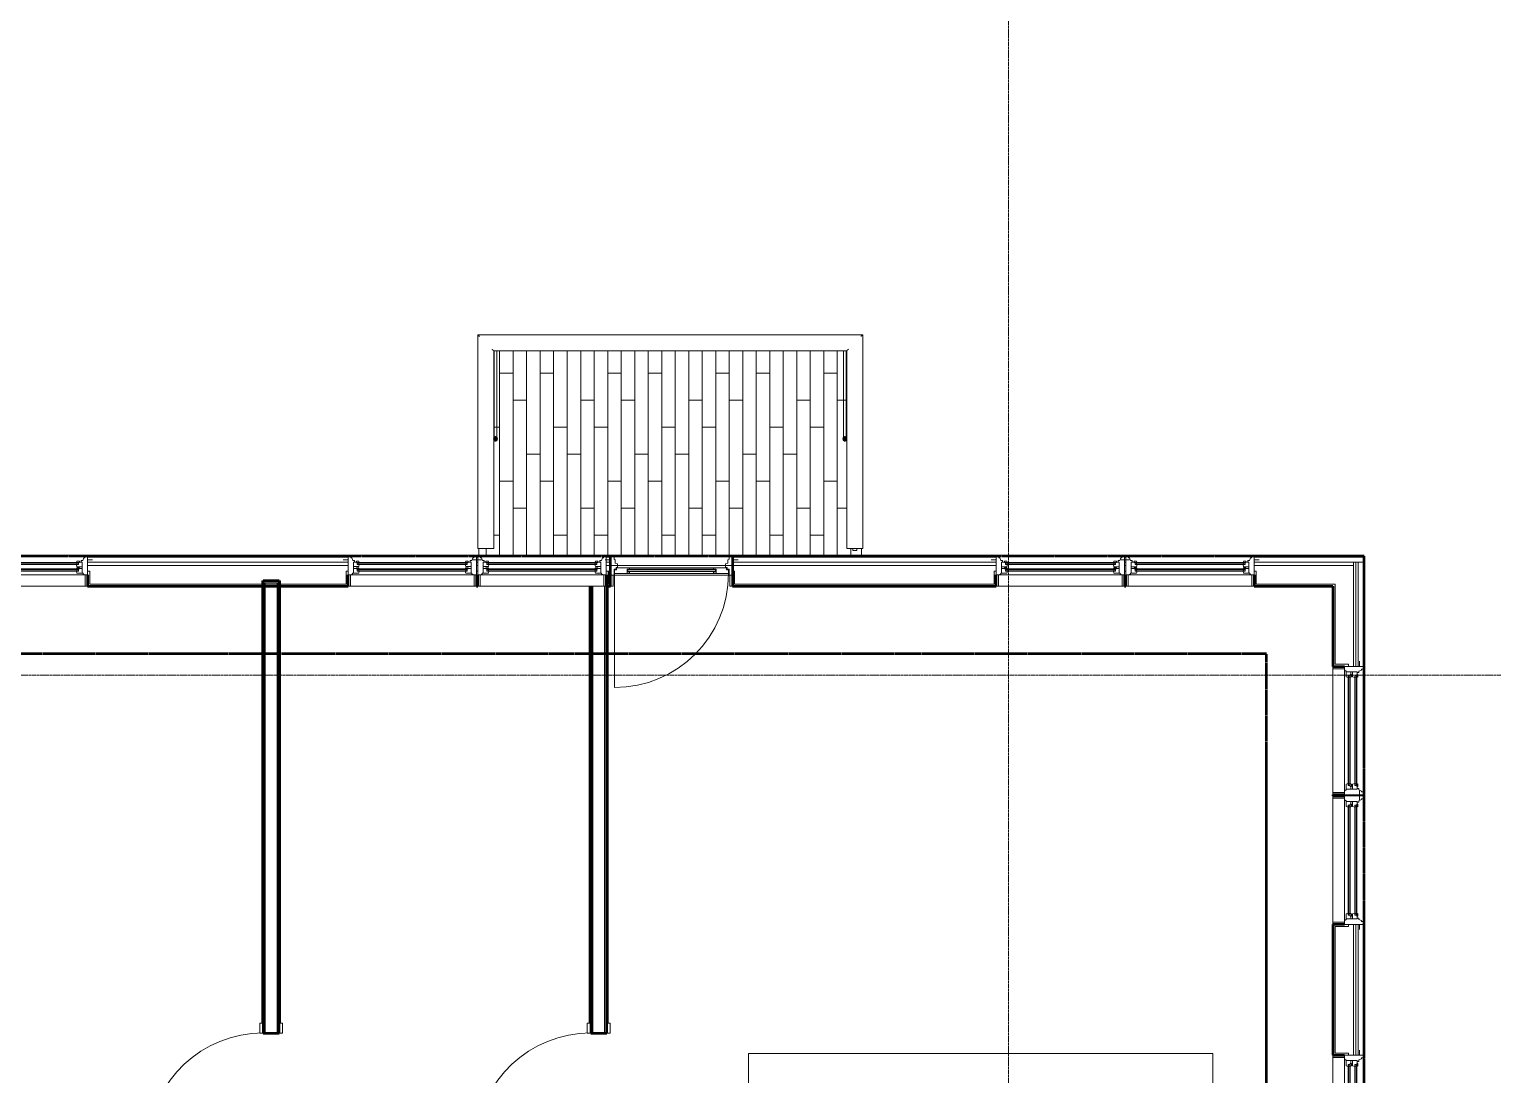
# Model space of a CAD drawing. Header units: inches. Extents: x -4235 to -464, y 9767 to 12344.
# Drawn here: x -2463.4 to -2029.8, y 10697.8 to 11007.5 of the extents above; entities that cross this region are included whole.
import ezdxf

# ---------------------------------------------------------------- set-up
doc = ezdxf.new("R2010")
doc.units = ezdxf.units.IN
doc.header["$MEASUREMENT"] = 0
doc.linetypes.add('Dash 1_16_', pattern=[0.125, 0.0625, -0.0625])
doc.linetypes.add('Grid Line 1_2_', pattern=[0.875, 0.5, -0.125, 0.125, -0.125])
for name, color, linetype, lineweight in [('0-1', 7, 'Continuous', 5), ('0-2', 254, 'Continuous', 9), ('A-DOOR-1', 7, 'Continuous', 9), ('A-DOOR-2', 130, 'Continuous', 20), ('A-DOOR-4', 31, 'Continuous', 9), ('A-DOOR-5', 31, 'Continuous', 20), ('A-DOOR-FRAM', 31, 'Continuous', 20), ('A-DOOR-FRAM-1', 130, 'Continuous', 20), ('A-DOOR-FRAM-2', 31, 'Continuous', 9), ('A-DOOR-GLAZ', 31, 'Continuous', 9), ('A-FLOR-4', 192, 'Continuous', 9), ('A-FLOR-HRAL', 11, 'Continuous', 9), ('A-FLOR-PATT-1', 9, 'Continuous', 9), ('A-GLAZ-1', 151, 'Continuous', 9), ('A-GLAZ-2', 151, 'Continuous', 20), ('A-WALL', 113, 'Continuous', 13), ('A-WALL-1', 250, 'Continuous', 50), ('A-WALL-2', 50, 'Continuous', 13), ('A-WALL-3', 10, 'Continuous', 9), ('A-WALL-4', 254, 'Continuous', 9), ('A-WALL-5', 7, 'Continuous', 9), ('A-WALL-6', 113, 'Continuous', 9), ('A-WALL-7', 113, 'Continuous', 50), ('C-PROP-LINE-1', 91, 'Dash 1_16_', 50), ('S-GRID-1', 1, 'Grid Line 1_2_', 9)]:
    doc.layers.add(name, color=color, linetype=linetype, lineweight=lineweight)

# ---------------------------------------------------------------- blocks, each defined once
blk = doc.blocks.new('SWING - SINGLE - FLUSH - 2-10 x 6-8 - PRIVACY-3199405-BACKGROUND - 2ND FLOOR')
at = {"layer": 'A-DOOR-1'}
blk.add_arc((17, -2.38), 34.07, 180, 266.6343, dxfattribs=at)
at = {"layer": 'A-DOOR-2'}
for p, q in [((15, -2.38), (15, -36.38)), ((17, -2.38), (15, -2.38)), ((17, -2.38), (17, -36.38)), ((17, -36.38), (15, -36.38))]:
    blk.add_line(p, q, dxfattribs=at)
at = {"layer": 'A-DOOR-FRAM-1'}
for p, q in [((-20, 2.37), (-20, 3.37)), ((-20, 3.37), (-17, 3.37)), ((-17, 2.37), (-20, 2.37)), ((-17, 3.37), (-17, 2.37)), ((17, 2.37), (17, 3.37)), ((17, 3.37), (20, 3.37)), ((20, 2.37), (17, 2.37)), ((20, 3.37), (20, 2.37)), ((-20, -2.38), (-17, -2.38)), ((-20, -3.38), (-20, -2.38)), ((-17, -3.38), (-20, -3.38)), ((-17, -2.38), (-17, -3.38)), ((17, -2.38), (20, -2.38)), ((17, -3.38), (17, -2.38)), ((20, -3.38), (17, -3.38)), ((20, -2.38), (20, -3.38))]:
    blk.add_line(p, q, dxfattribs=at)
blk = doc.blocks.new('Basic Wall _ INT - W4BØF - _5_8 GYP - 2X4 WOOD_BATT_ - 5_8 GYP_ - ___-2694509-BACKGROUND - 2ND FLOOR')
at = {"layer": 'A-WALL-3'}
for p, q in [((-2389.35, 10844.14), (-2389.37, 10844.14)), ((-2389.37, 10842.51), (-2389.37, 10844.14)), ((-2389.17, 10844.14), (-2389.23, 10844.14)), ((-2389.02, 10844.14), (-2389.17, 10844.14)), ((-2388.96, 10844.14), (-2389.02, 10844.14)), ((-2389.02, 10844.14), (-2389.02, 10842.51)), ((-2389.37, 10710.13), (-2389.37, 10713.13))]:
    blk.add_line(p, q, dxfattribs=at)
at = {"layer": 'A-WALL-4'}
for p, q in [((-2389.37, 10844.14), (-2389.33, 10844.14)), ((-2389.33, 10844.14), (-2389.26, 10844.14)), ((-2389.26, 10844.14), (-2389.25, 10844.14)), ((-2389.25, 10842.51), (-2389.25, 10844.14)), ((-2389.25, 10844.14), (-2388.96, 10844.14)), ((-2388.96, 10844.14), (-2388.96, 10842.51)), ((-2389.37, 10713.13), (-2389.37, 10842.51)), ((-2389.02, 10842.51), (-2389.02, 10713.13))]:
    blk.add_line(p, q, dxfattribs=at)
at = {"layer": 'A-WALL-5'}
for p, q in [((-2389.25, 10713.13), (-2389.25, 10842.51)), ((-2388.96, 10842.51), (-2388.96, 10713.13))]:
    blk.add_line(p, q, dxfattribs=at)
blk = doc.blocks.new('Basic Wall _ INT - W4BØF - _5_8 GYP - 2X4 WOOD_BATT_ - 5_8 GYP_ - ___-2694510-BACKGROUND - 2ND FLOOR')
at = {"layer": 'A-WALL-3'}
for p, q in [((-2394.47, 10844.14), (-2394.54, 10844.14)), ((-2394.33, 10844.14), (-2394.47, 10844.14)), ((-2394.47, 10844.14), (-2394.47, 10842.51)), ((-2394.26, 10844.14), (-2394.33, 10844.14)), ((-2394.12, 10844.14), (-2394.15, 10844.14)), ((-2394.12, 10842.51), (-2394.12, 10844.14)), ((-2394.12, 10710.13), (-2394.12, 10713.13))]:
    blk.add_line(p, q, dxfattribs=at)
at = {"layer": 'A-WALL-4'}
for p, q in [((-2394.54, 10844.14), (-2394.25, 10844.14)), ((-2394.54, 10844.14), (-2394.54, 10842.51)), ((-2394.25, 10844.14), (-2394.25, 10842.51)), ((-2394.25, 10844.14), (-2394.17, 10844.14)), ((-2394.17, 10844.14), (-2394.12, 10844.14)), ((-2394.47, 10842.51), (-2394.47, 10713.13)), ((-2394.12, 10713.13), (-2394.12, 10842.51))]:
    blk.add_line(p, q, dxfattribs=at)
at = {"layer": 'A-WALL-5'}
for p, q in [((-2394.54, 10842.51), (-2394.54, 10713.13)), ((-2394.25, 10842.51), (-2394.25, 10713.13))]:
    blk.add_line(p, q, dxfattribs=at)
blk = doc.blocks.new('Basic Wall _ INT - W4BØF - _5_8 GYP - 2X4 WOOD_BATT_ - 5_8 GYP_ - ___-2694532-BACKGROUND - 2ND FLOOR')
at = {"layer": 'A-WALL-3'}
for p, q in [((-2297.07, 10710.13), (-2297.07, 10713.13)), ((-2297.42, 10673.13), (-2297.42, 10664.82)), ((-2297.07, 10664.82), (-2297.07, 10673.13)), ((-2297.42, 10664.68), (-2297.42, 10664.62)), ((-2297.42, 10664.62), (-2297.42, 10664.53)), ((-2297.42, 10664.53), (-2297.42, 10664.41)), ((-2297.49, 10645.76), (-2297.42, 10645.73)), ((-2297.42, 10645.73), (-2297.28, 10645.67)), ((-2297.28, 10645.67), (-2297.21, 10645.64)), ((-2297.1, 10645.59), (-2297.07, 10645.58))]:
    blk.add_line(p, q, dxfattribs=at)
at = {"layer": 'A-WALL-4'}
for p, q in [((-2297.42, 10842.51), (-2297.42, 10713.13)), ((-2297.07, 10713.13), (-2297.07, 10842.51)), ((-2297.49, 10673.13), (-2297.49, 10664.82)), ((-2297.2, 10673.13), (-2297.2, 10672.7)), ((-2297.2, 10672.68), (-2297.2, 10664.82)), ((-2297.49, 10664.68), (-2297.49, 10664.62)), ((-2297.49, 10664.62), (-2297.49, 10664.53)), ((-2297.49, 10664.53), (-2297.49, 10664.41)), ((-2297.42, 10664.41), (-2297.42, 10661.65)), ((-2297.42, 10661.63), (-2297.42, 10645.73)), ((-2297.07, 10645.58), (-2297.07, 10664.82))]:
    blk.add_line(p, q, dxfattribs=at)
at = {"layer": 'A-WALL-5'}
for p, q in [((-2297.49, 10842.51), (-2297.49, 10713.13)), ((-2297.2, 10842.51), (-2297.2, 10713.13)), ((-2297.49, 10664.41), (-2297.49, 10645.76)), ((-2297.2, 10664.82), (-2297.2, 10645.64))]:
    blk.add_line(p, q, dxfattribs=at)
at = {"layer": 'A-WALL-5', "flags": 128}
for points in [[(-2297.2, 10645.64), (-2297.22, 10645.64), (-2297.28, 10645.67), (-2297.37, 10645.71), (-2297.49, 10645.76)], [(-2297.12, 10645.6), (-2297.14, 10645.61), (-2297.16, 10645.62), (-2297.17, 10645.63), (-2297.19, 10645.63), (-2297.2, 10645.64), (-2297.2, 10645.64)]]:
    blk.add_lwpolyline(points, dxfattribs=at)
blk = doc.blocks.new('Basic Wall _ INT - W4BØF - _5_8 GYP - 2X4 WOOD_BATT_ - 5_8 GYP_ - ___-2694531-BACKGROUND - 2ND FLOOR')
at = {"layer": 'A-WALL-3'}
for p, q in [((-2292.3, 10844.14), (-2292.32, 10844.14)), ((-2292.32, 10842.7), (-2292.32, 10844.14)), ((-2292.12, 10844.14), (-2292.18, 10844.14)), ((-2292.05, 10844.14), (-2292.12, 10844.14)), ((-2291.97, 10844.14), (-2292.03, 10844.14)), ((-2291.91, 10844.14), (-2291.97, 10844.14)), ((-2291.97, 10844.14), (-2291.97, 10842.51)), ((-2292.32, 10842.51), (-2292.32, 10842.68)), ((-2292.32, 10710.13), (-2292.32, 10713.13)), ((-2292.32, 10673.13), (-2292.32, 10676.13)), ((-2292.32, 10643.62), (-2292.3, 10643.61)), ((-2292.18, 10643.56), (-2292.12, 10643.53)), ((-2292.12, 10643.53), (-2291.97, 10643.47)), ((-2291.97, 10643.47), (-2291.91, 10643.45))]:
    blk.add_line(p, q, dxfattribs=at)
at = {"layer": 'A-WALL-4'}
for p, q in [((-2292.32, 10844.14), (-2292.28, 10844.14)), ((-2292.28, 10844.14), (-2292.2, 10844.14)), ((-2292.2, 10842.83), (-2292.2, 10844.14)), ((-2292.2, 10844.14), (-2292.05, 10844.14)), ((-2292.03, 10844.14), (-2291.91, 10844.14)), ((-2291.91, 10844.14), (-2291.91, 10842.51)), ((-2292.32, 10713.13), (-2292.32, 10842.51)), ((-2292.2, 10842.51), (-2292.2, 10842.79)), ((-2291.97, 10842.51), (-2291.97, 10713.13)), ((-2292.32, 10643.62), (-2292.32, 10673.13)), ((-2291.97, 10673.13), (-2291.97, 10643.47))]:
    blk.add_line(p, q, dxfattribs=at)
at = {"layer": 'A-WALL-5'}
for p, q in [((-2292.2, 10713.13), (-2292.2, 10842.51)), ((-2291.91, 10842.51), (-2291.91, 10713.13)), ((-2292.2, 10643.57), (-2292.2, 10673.13)), ((-2291.91, 10673.13), (-2291.91, 10643.45))]:
    blk.add_line(p, q, dxfattribs=at)
at = {"layer": 'A-WALL-5', "flags": 128}
for points in [[(-2292.2, 10643.57), (-2292.2, 10643.57), (-2292.21, 10643.57), (-2292.22, 10643.58), (-2292.24, 10643.58), (-2292.26, 10643.59), (-2292.28, 10643.6)], [(-2291.91, 10643.45), (-2292.03, 10643.5), (-2292.12, 10643.53), (-2292.18, 10643.56), (-2292.2, 10643.57)]]:
    blk.add_lwpolyline(points, dxfattribs=at)
blk = doc.blocks.new('CTR - 1st Phase - Unit Layouts_rvt-1-BACKGROUND - 2ND FLOOR')
at = {"layer": 'A-WALL-1'}
for p, q in [((-2393.5, 10844.14), (-2394.12, 10844.14)), ((-2394.12, 10844.14), (-2394.12, 10710.13)), ((-2390, 10844.14), (-2393.5, 10844.14)), ((-2389.37, 10844.14), (-2390, 10844.14)), ((-2389.37, 10710.13), (-2389.37, 10844.14)), ((-2292.32, 10844.14), (-2292.57, 10844.14)), ((-2292.32, 10710.13), (-2292.32, 10844.14)), ((-2297.07, 10842.51), (-2297.07, 10710.13)), ((-2394.12, 10710.13), (-2389.37, 10710.13)), ((-2297.07, 10710.13), (-2292.32, 10710.13))]:
    blk.add_line(p, q, dxfattribs=at)
at = {"layer": 'A-WALL-2'}
for p, q in [((-2390, 10843.51), (-2393.5, 10843.51)), ((-2393.5, 10843.51), (-2393.5, 10710.13)), ((-2390, 10843.51), (-2390, 10710.13)), ((-2296.45, 10842.51), (-2296.45, 10710.13)), ((-2292.95, 10842.51), (-2292.95, 10710.13))]:
    blk.add_line(p, q, dxfattribs=at)
at = {"layer": 'A-WALL-3'}
for p, q in [((-2394.12, 10844.14), (-2389.37, 10844.14)), ((-2394.12, 10844.14), (-2394.12, 10842.51)), ((-2389.37, 10842.51), (-2389.37, 10844.14)), ((-2292.51, 10844.14), (-2292.32, 10844.14)), ((-2292.32, 10842.7), (-2292.32, 10844.14)), ((-2394.12, 10842.51), (-2394.12, 10713.13)), ((-2389.37, 10713.13), (-2389.37, 10842.51)), ((-2297.07, 10842.51), (-2297.07, 10713.13)), ((-2292.32, 10842.51), (-2292.32, 10842.68)), ((-2292.32, 10713.13), (-2292.32, 10842.51)), ((-2394.12, 10713.13), (-2394.12, 10710.13)), ((-2389.37, 10710.13), (-2389.37, 10713.13)), ((-2297.07, 10713.13), (-2297.07, 10710.13)), ((-2292.32, 10710.13), (-2292.32, 10713.13))]:
    blk.add_line(p, q, dxfattribs=at)
at = {"layer": 'A-WALL-4'}
for p, q in [((-2389.37, 10710.13), (-2394.12, 10710.13)), ((-2292.32, 10710.13), (-2297.07, 10710.13))]:
    blk.add_line(p, q, dxfattribs=at)
at = {"layer": 'A-WALL-6'}
for p, q in [((-2112.8, 10704.13), (-2250.33, 10704.13)), ((-2250.33, 10704.13), (-2250.33, 10662.75)), ((-2250.33, 10662.75), (-2250.33, 10704.13)), ((-2250.33, 10704.13), (-2112.8, 10704.13)), ((-2112.8, 10662.75), (-2112.8, 10704.13)), ((-2112.8, 10704.13), (-2112.8, 10662.75))]:
    blk.add_line(p, q, dxfattribs=at)
at = {"layer": '0-2'}
for name in ['Basic Wall _ INT - W4BØF - _5_8 GYP - 2X4 WOOD_BATT_ - 5_8 GYP_ - ___-2694510-BACKGROUND - 2ND FLOOR', 'Basic Wall _ INT - W4BØF - _5_8 GYP - 2X4 WOOD_BATT_ - 5_8 GYP_ - ___-2694509-BACKGROUND - 2ND FLOOR', 'Basic Wall _ INT - W4BØF - _5_8 GYP - 2X4 WOOD_BATT_ - 5_8 GYP_ - ___-2694531-BACKGROUND - 2ND FLOOR', 'Basic Wall _ INT - W4BØF - _5_8 GYP - 2X4 WOOD_BATT_ - 5_8 GYP_ - ___-2694532-BACKGROUND - 2ND FLOOR']:
    blk.add_blockref(name, (0, 0), dxfattribs=at)
for p, rotation in [((-2391.75, 10693.13), 269.9999999999789), ((-2294.7, 10693.13), 270.0000000000527)]:
    blk.add_blockref('SWING - SINGLE - FLUSH - 2-10 x 6-8 - PRIVACY-3199405-BACKGROUND - 2ND FLOOR', p, dxfattribs=dict(at, rotation=rotation))
blk = doc.blocks.new('Door-Inswing-Andersen-400_Series-Single - 3_ 0-1_8_ x custom height - 2ND FLOOR-2895725-BACKGROUND - 2ND FLOOR')
at = {"layer": 'A-DOOR-4'}
blk.add_line((16.87, 0.66), (16.87, 34.41), dxfattribs=at)
blk.add_arc((16.87, 0.66), 33.75, 90, 180, dxfattribs=at)
at = {"layer": 'A-DOOR-5'}
for p, q in [((-16.87, -0.41), (-16.87, 0.66)), ((-16.87, 0.66), (-12.44, 0.66)), ((-13.19, 0.66), (-13.19, -0.66)), ((-13.19, 0.66), (-13.19, 0.59)), ((-13.19, 0.59), (-12.67, 0.59)), ((-12.44, 0.09), (-13.19, 0.09)), ((-12.67, 0.59), (-12.47, 0.34)), ((-12.47, 0.34), (-12.44, 0.16)), ((12.44, 0.66), (-12.44, 0.66)), ((-12.44, 0.16), (-12.44, 0.09)), ((16.87, 0.66), (12.44, 0.66)), ((12.47, 0.34), (12.44, 0.16)), ((12.44, 0.16), (12.44, 0.09)), ((12.44, 0.09), (13.19, 0.09)), ((12.67, 0.59), (12.47, 0.34)), ((13.19, 0.59), (12.67, 0.59)), ((13.19, 0.66), (13.19, -0.66)), ((13.19, 0.66), (13.19, 0.59)), ((16.87, -0.41), (16.87, 0.66)), ((-16.26, -0.42), (-16.87, -0.41)), ((-16.26, -1.06), (-16.26, -0.42)), ((-16.26, -1.06), (-12.44, -1.06)), ((-13.19, -0.66), (-12.44, -0.66)), ((-12.44, -0.75), (-12.47, -1.06)), ((-12.44, -0.66), (-12.44, -0.75)), ((12.44, -1.06), (-12.44, -1.06)), ((12.44, -0.66), (12.44, -0.75)), ((13.19, -0.66), (12.44, -0.66)), ((12.44, -0.75), (12.47, -1.06)), ((16.26, -1.06), (12.44, -1.06)), ((16.26, -0.42), (16.87, -0.41)), ((16.26, -1.06), (16.26, -0.42))]:
    blk.add_line(p, q, dxfattribs=at)
at = {"layer": 'A-DOOR-FRAM'}
for p, q in [((-18.06, -4.75), (-18.06, 1.12)), ((-18.06, 1.12), (-17.03, 1.12)), ((-17.69, 1.12), (-18.06, 1.12)), ((-18.06, 1.12), (-17.94, 1.12)), ((-18.06, -4.44), (-18.06, 1.12)), ((-17.31, 1.12), (17.31, 1.12)), ((-17.03, 1.12), (-17.03, -0.66)), ((17.03, 1.12), (17.03, -0.66)), ((18.06, 1.12), (17.03, 1.12)), ((17.94, 1.12), (18.06, 1.12)), ((18.06, -4.75), (18.06, 1.12)), ((18.06, 1.12), (18.06, -4.44)), ((-19.69, -3.44), (-18.06, -3.44)), ((-17.03, -0.66), (-16.45, -0.66)), ((-16.69, -3.39), (-17.03, -3.63)), ((-17.03, -3.63), (-17.03, -4.75)), ((-16, -2.23), (-16.69, -2.39)), ((-16.69, -2.39), (-16.69, -3.39)), ((-16.45, -0.66), (-16.45, -1.09)), ((-16.45, -1.09), (-16, -1.09)), ((-16, -1.09), (-16, -2.23)), ((16.45, -1.09), (16, -1.09)), ((16, -1.09), (16, -2.23)), ((16, -2.23), (16.69, -2.39)), ((16.45, -0.66), (16.45, -1.09)), ((17.03, -0.66), (16.45, -0.66)), ((16.69, -2.39), (16.69, -3.39)), ((16.69, -3.39), (17.03, -3.63)), ((17.03, -3.63), (17.03, -4.75)), ((19.69, -3.44), (18.06, -3.44)), ((-18.06, -4.8), (-18.06, -4.44)), ((-18.06, -4.75), (-17.03, -4.75)), ((18.06, -4.75), (17.03, -4.75)), ((18.06, -4.44), (18.06, -4.8))]:
    blk.add_line(p, q, dxfattribs=at)
at = {"layer": 'A-DOOR-FRAM-2'}
for p, q in [((-17.94, 4.44), (-17.31, 4.44)), ((-17.94, 1.12), (-17.94, 4.44)), ((-17.31, 4.44), (-17.31, 1.12)), ((17.31, 4.44), (17.94, 4.44)), ((17.31, 1.12), (17.31, 4.44)), ((17.94, 4.44), (17.94, 1.12)), ((-17.31, 1.12), (-17.94, 1.12)), ((17.94, 1.12), (17.31, 1.12))]:
    blk.add_line(p, q, dxfattribs=at)
at = {"layer": 'A-DOOR-GLAZ'}
for p, q in [((12.44, 0.09), (-12.44, 0.09)), ((-13.19, -0.06), (-12.44, -0.06)), ((-12.44, -0.5), (-13.19, -0.5)), ((-12.98, -0.5), (-12.98, -0.06)), ((12.44, -0.06), (-12.44, -0.06)), ((12.44, -0.5), (-12.44, -0.5)), ((12.44, -0.66), (-12.44, -0.66)), ((13.19, -0.06), (12.44, -0.06)), ((12.44, -0.5), (13.19, -0.5)), ((12.98, -0.5), (12.98, -0.06))]:
    blk.add_line(p, q, dxfattribs=at)
blk = doc.blocks.new('Window-Double_Hung-Andersen-400_Series-Tilt_Wash - DOUBLE HUNG - REVERSE COTTAGE - 2ND FLOOR-2888385-BACKGROUND - 2ND FLOOR')
at = {"layer": 'A-GLAZ-1'}
for p, q in [((-16.29, 2.5), (-15.7, 2.5)), ((-16.29, 2.12), (-15.7, 2.12)), ((-16.29, 0.56), (-15.7, 0.56)), ((-16.29, 0.19), (-15.7, 0.19)), ((-15.82, 2.5), (-15.82, 2.12)), ((-15.82, 0.56), (-15.82, 0.19)), ((-15.7, 2.62), (15.7, 2.62)), ((-15.7, 2.5), (15.7, 2.5)), ((-15.7, 2.12), (15.7, 2.12)), ((-15.7, 2), (15.7, 2)), ((-15.7, 0.69), (15.7, 0.69)), ((-15.7, 0.56), (15.7, 0.56)), ((-15.7, 0.19), (15.7, 0.19)), ((-15.7, 0.06), (15.7, 0.06)), ((16.29, 2.5), (15.7, 2.5)), ((16.29, 2.12), (15.7, 2.12)), ((16.29, 0.56), (15.7, 0.56)), ((16.29, 0.19), (15.7, 0.19)), ((15.82, 2.5), (15.82, 2.12)), ((15.82, 0.56), (15.82, 0.19)), ((-19.01, -3.94), (-19.01, -2.44)), ((-19.01, -2.44), (-18.95, -2.44)), ((-18.95, -3.94), (-19.01, -3.94)), ((18.95, -1.06), (-18.95, -1.06)), ((-18.95, -1.06), (-18.95, -4.44)), ((-18.32, -1.06), (-18.32, -4.44)), ((18.32, -1.06), (18.32, -4.44)), ((18.95, -4.44), (18.95, -1.06)), ((18.95, -2.44), (19.01, -2.44)), ((19.01, -3.94), (18.95, -3.94)), ((19.01, -2.44), (19.01, -3.94)), ((-18.95, -4.44), (18.95, -4.44))]:
    blk.add_line(p, q, dxfattribs=at)
at = {"layer": 'A-GLAZ-2'}
for p, q in [((19.01, 4.81), (-19.01, 4.81)), ((-19.01, 4.81), (-19.01, -1.06)), ((-18.2, 4.81), (-18.2, 4)), ((18.2, 4.81), (18.2, 4)), ((19.01, -1.06), (19.01, 4.81)), ((-19.01, 3.44), (-20.51, 3.44)), ((-18.2, 4), (-17.92, 4)), ((-17.92, 4), (-17.61, 3.19)), ((-17.61, 3.19), (-17.14, 3.19)), ((-17.42, 2.75), (-16.57, 2.75)), ((-17.42, 2.75), (-17.42, -0.56)), ((-17.42, 1.37), (-15.86, 1.37)), ((-17.42, 0.81), (-16.57, 0.81)), ((-17.14, 3.19), (-17.14, 2.75)), ((-15.86, 2.97), (-16.57, 2.97)), ((-16.57, 2.62), (-16.57, 2.97)), ((-15.7, 2.62), (-16.57, 2.62)), ((-15.86, 1.03), (-16.57, 1.03)), ((-16.57, 0.69), (-16.57, 1.03)), ((-15.7, 0.69), (-16.57, 0.69)), ((-16.29, 2.62), (-16.29, 2)), ((-15.7, 2), (-16.29, 2)), ((-16.29, 0.69), (-16.29, 0.06)), ((-15.7, 0.06), (-16.29, 0.06)), ((-15.86, 2.97), (-15.7, 2.62)), ((-15.86, 1.37), (-15.7, 2)), ((-15.86, 1.03), (-15.7, 0.69)), ((-15.86, -0.56), (-15.7, 0.06)), ((15.86, 2.97), (15.7, 2.62)), ((15.7, 2.62), (16.57, 2.62)), ((15.7, 2), (16.29, 2)), ((15.86, 1.37), (15.7, 2)), ((15.86, 1.03), (15.7, 0.69)), ((15.7, 0.69), (16.57, 0.69)), ((15.7, 0.06), (16.29, 0.06)), ((15.86, -0.56), (15.7, 0.06)), ((15.86, 2.97), (16.57, 2.97)), ((17.42, 1.37), (15.86, 1.37)), ((15.86, 1.03), (16.57, 1.03)), ((16.29, 2.62), (16.29, 2)), ((16.29, 0.69), (16.29, 0.06)), ((16.57, 2.62), (16.57, 2.97)), ((17.42, 2.75), (16.57, 2.75)), ((16.57, 0.69), (16.57, 1.03)), ((17.42, 0.81), (16.57, 0.81)), ((17.14, 3.19), (17.14, 2.75)), ((17.61, 3.19), (17.14, 3.19)), ((17.42, 2.75), (17.42, -0.56)), ((17.92, 4), (17.61, 3.19)), ((18.2, 4), (17.92, 4)), ((19.01, 3.44), (20.51, 3.44)), ((-19.01, -1.06), (19.01, -1.06)), ((-17.67, -0.78), (-18, -1.06)), ((-17.67, -0.78), (-17.67, -0.56)), ((-17.67, -0.56), (-15.86, -0.56)), ((17.67, -0.56), (15.86, -0.56)), ((17.67, -0.78), (17.67, -0.56)), ((17.67, -0.78), (18, -1.06))]:
    blk.add_line(p, q, dxfattribs=at)
blk = doc.blocks.new('Window-Double_Hung-Andersen-400_Series-Tilt_Wash - DOUBLE HUNG - REVERSE COTTAGE - 2ND FLOOR-2888790-BACKGROUND - 2ND FLOOR')
at = {"layer": 'A-GLAZ-1'}
for p, q in [((-16.29, 2.31), (-15.7, 2.31)), ((-16.29, 1.94), (-15.7, 1.94)), ((-16.29, 0.37), (-15.7, 0.37)), ((-15.82, 2.31), (-15.82, 1.94)), ((-15.82, 0.37), (-15.82, 0)), ((-15.7, 2.44), (15.7, 2.44)), ((-15.7, 2.31), (15.7, 2.31)), ((-15.7, 1.94), (15.7, 1.94)), ((-15.7, 1.81), (15.7, 1.81)), ((-15.7, 0.5), (15.7, 0.5)), ((-15.7, 0.37), (15.7, 0.37)), ((16.29, 2.31), (15.7, 2.31)), ((16.29, 1.94), (15.7, 1.94)), ((16.29, 0.37), (15.7, 0.37)), ((15.82, 2.31), (15.82, 1.94)), ((15.82, 0.37), (15.82, 0)), ((-19.01, -4.13), (-19.01, -2.63)), ((-19.01, -2.63), (-18.95, -2.63)), ((-18.95, -4.13), (-19.01, -4.13)), ((18.95, -1.25), (-18.95, -1.25)), ((-18.95, -1.25), (-18.95, -4.63)), ((-18.32, -1.25), (-18.32, -4.63)), ((-16.29, 0), (-15.7, 0)), ((-15.7, 0), (15.7, 0)), ((-15.7, -0.13), (15.7, -0.13)), ((16.29, 0), (15.7, 0)), ((18.32, -1.25), (18.32, -4.63)), ((18.95, -4.63), (18.95, -1.25)), ((18.95, -2.63), (19.01, -2.63)), ((19.01, -4.13), (18.95, -4.13)), ((19.01, -2.63), (19.01, -4.13)), ((-18.95, -4.63), (18.95, -4.63))]:
    blk.add_line(p, q, dxfattribs=at)
at = {"layer": 'A-GLAZ-2'}
for p, q in [((19.01, 4.62), (-19.01, 4.62)), ((-19.01, 4.62), (-19.01, -1.25)), ((-18.2, 4.62), (-18.2, 3.81)), ((18.2, 4.62), (18.2, 3.81)), ((19.01, -1.25), (19.01, 4.62)), ((-19.01, 3.25), (-20.51, 3.25)), ((-18.2, 3.81), (-17.92, 3.81)), ((-17.92, 3.81), (-17.61, 3)), ((-17.61, 3), (-17.14, 3)), ((-17.42, 2.56), (-16.57, 2.56)), ((-17.42, 2.56), (-17.42, -0.75)), ((-17.42, 1.19), (-15.86, 1.19)), ((-17.42, 0.62), (-16.57, 0.62)), ((-17.14, 3), (-17.14, 2.56)), ((-15.86, 2.78), (-16.57, 2.78)), ((-16.57, 2.44), (-16.57, 2.78)), ((-15.7, 2.44), (-16.57, 2.44)), ((-15.86, 0.84), (-16.57, 0.84)), ((-16.57, 0.5), (-16.57, 0.84)), ((-15.7, 0.5), (-16.57, 0.5)), ((-16.29, 2.44), (-16.29, 1.81)), ((-15.7, 1.81), (-16.29, 1.81)), ((-16.29, 0.5), (-16.29, -0.13)), ((-15.86, 2.78), (-15.7, 2.44)), ((-15.86, 1.19), (-15.7, 1.81)), ((-15.86, 0.84), (-15.7, 0.5)), ((15.86, 2.78), (15.7, 2.44)), ((15.7, 2.44), (16.57, 2.44)), ((15.7, 1.81), (16.29, 1.81)), ((15.86, 1.19), (15.7, 1.81)), ((15.86, 0.84), (15.7, 0.5)), ((15.7, 0.5), (16.57, 0.5)), ((15.86, 2.78), (16.57, 2.78)), ((17.42, 1.19), (15.86, 1.19)), ((15.86, 0.84), (16.57, 0.84)), ((16.29, 2.44), (16.29, 1.81)), ((16.29, 0.5), (16.29, -0.13)), ((16.57, 2.44), (16.57, 2.78)), ((17.42, 2.56), (16.57, 2.56)), ((16.57, 0.5), (16.57, 0.84)), ((17.42, 0.62), (16.57, 0.62)), ((17.14, 3), (17.14, 2.56)), ((17.61, 3), (17.14, 3)), ((17.42, 2.56), (17.42, -0.75)), ((17.92, 3.81), (17.61, 3)), ((18.2, 3.81), (17.92, 3.81)), ((19.01, 3.25), (20.51, 3.25)), ((-19.01, -1.25), (19.01, -1.25)), ((-17.67, -0.97), (-18, -1.25)), ((-17.67, -0.97), (-17.67, -0.75)), ((-17.67, -0.75), (-15.86, -0.75)), ((-15.7, -0.13), (-16.29, -0.13)), ((-15.86, -0.75), (-15.7, -0.13)), ((15.7, -0.13), (16.29, -0.13)), ((15.86, -0.75), (15.7, -0.13)), ((17.67, -0.75), (15.86, -0.75)), ((17.67, -0.97), (17.67, -0.75)), ((17.67, -0.97), (18, -1.25))]:
    blk.add_line(p, q, dxfattribs=at)
blk = doc.blocks.new('Window-Double_Hung-Andersen-400_Series-Tilt_Wash - DOUBLE HUNG - REVERSE COTTAGE - 2ND FLOOR-2888466-BACKGROUND - 2ND FLOOR')
at = {"layer": 'A-GLAZ-1'}
for p, q in [((-18.95, 4.44), (18.95, 4.44)), ((-18.95, 1.06), (-18.95, 4.44)), ((-18.32, 1.06), (-18.32, 4.44)), ((18.32, 1.06), (18.32, 4.44)), ((18.95, 4.44), (18.95, 1.06)), ((-19.01, 2.44), (-19.01, 3.94)), ((-19.01, 3.94), (-18.95, 3.94)), ((-18.95, 2.44), (-19.01, 2.44)), ((18.95, 1.06), (-18.95, 1.06)), ((18.95, 3.94), (19.01, 3.94)), ((19.01, 2.44), (18.95, 2.44)), ((19.01, 3.94), (19.01, 2.44)), ((-16.29, -0.19), (-15.7, -0.19)), ((-16.29, -0.56), (-15.7, -0.56)), ((-16.29, -2.13), (-15.7, -2.13)), ((-16.29, -2.5), (-15.7, -2.5)), ((-15.82, -0.56), (-15.82, -0.19)), ((-15.82, -2.5), (-15.82, -2.13)), ((-15.7, -0.06), (15.7, -0.06)), ((-15.7, -0.19), (15.7, -0.19)), ((-15.7, -0.56), (15.7, -0.56)), ((-15.7, -0.69), (15.7, -0.69)), ((-15.7, -2), (15.7, -2)), ((-15.7, -2.13), (15.7, -2.13)), ((-15.7, -2.5), (15.7, -2.5)), ((-15.7, -2.63), (15.7, -2.63)), ((16.29, -0.19), (15.7, -0.19)), ((16.29, -0.56), (15.7, -0.56)), ((16.29, -2.13), (15.7, -2.13)), ((16.29, -2.5), (15.7, -2.5)), ((15.82, -0.56), (15.82, -0.19)), ((15.82, -2.5), (15.82, -2.13))]:
    blk.add_line(p, q, dxfattribs=at)
at = {"layer": 'A-GLAZ-2'}
for p, q in [((-19.01, 1.06), (19.01, 1.06)), ((-19.01, -4.81), (-19.01, 1.06)), ((-17.67, 0.78), (-18, 1.06)), ((-17.67, 0.78), (-17.67, 0.56)), ((-17.67, 0.56), (-15.86, 0.56)), ((-17.42, -2.75), (-17.42, 0.56)), ((-15.86, 0.56), (-15.7, -0.06)), ((15.86, 0.56), (15.7, -0.06)), ((17.67, 0.56), (15.86, 0.56)), ((17.42, -2.75), (17.42, 0.56)), ((17.67, 0.78), (18, 1.06)), ((17.67, 0.78), (17.67, 0.56)), ((19.01, 1.06), (19.01, -4.81)), ((-19.01, -3.44), (-20.51, -3.44)), ((-18.2, -4), (-17.92, -4)), ((-18.2, -4.81), (-18.2, -4)), ((-17.92, -4), (-17.61, -3.19)), ((-17.61, -3.19), (-17.14, -3.19)), ((-17.42, -0.81), (-16.57, -0.81)), ((-17.42, -1.38), (-15.86, -1.38)), ((-17.42, -2.75), (-16.57, -2.75)), ((-17.14, -3.19), (-17.14, -2.75)), ((-16.57, -0.69), (-16.57, -1.03)), ((-15.7, -0.69), (-16.57, -0.69)), ((-15.86, -1.03), (-16.57, -1.03)), ((-16.57, -2.63), (-16.57, -2.97)), ((-15.7, -2.63), (-16.57, -2.63)), ((-15.86, -2.97), (-16.57, -2.97)), ((-16.29, -0.69), (-16.29, -0.06)), ((-15.7, -0.06), (-16.29, -0.06)), ((-16.29, -2.63), (-16.29, -2)), ((-15.7, -2), (-16.29, -2)), ((-15.86, -1.03), (-15.7, -0.69)), ((-15.86, -1.38), (-15.7, -2)), ((-15.86, -2.97), (-15.7, -2.63)), ((15.7, -0.06), (16.29, -0.06)), ((15.86, -1.03), (15.7, -0.69)), ((15.7, -0.69), (16.57, -0.69)), ((15.86, -1.38), (15.7, -2)), ((15.7, -2), (16.29, -2)), ((15.86, -2.97), (15.7, -2.63)), ((15.7, -2.63), (16.57, -2.63)), ((15.86, -1.03), (16.57, -1.03)), ((17.42, -1.38), (15.86, -1.38)), ((15.86, -2.97), (16.57, -2.97)), ((16.29, -0.69), (16.29, -0.06)), ((16.29, -2.63), (16.29, -2)), ((16.57, -0.69), (16.57, -1.03)), ((17.42, -0.81), (16.57, -0.81)), ((16.57, -2.63), (16.57, -2.97)), ((17.42, -2.75), (16.57, -2.75)), ((17.14, -3.19), (17.14, -2.75)), ((17.61, -3.19), (17.14, -3.19)), ((17.92, -4), (17.61, -3.19)), ((18.2, -4), (17.92, -4)), ((18.2, -4.81), (18.2, -4)), ((19.01, -3.44), (20.51, -3.44)), ((19.01, -4.81), (-19.01, -4.81))]:
    blk.add_line(p, q, dxfattribs=at)
blk = doc.blocks.new('Window-Double_Hung-Andersen-400_Series-Tilt_Wash - DOUBLE HUNG - REVERSE COTTAGE - 2ND FLOOR-V205-BACKGROUND - 2ND FLOOR')
at = {"layer": 'A-GLAZ-1'}
for p, q in [((-18.95, 4.44), (18.95, 4.44)), ((-18.95, 1.06), (-18.95, 4.44)), ((-18.32, 1.06), (-18.32, 4.44)), ((18.32, 1.06), (18.32, 4.44)), ((18.95, 4.44), (18.95, 1.06)), ((-19.01, 2.81), (-19.01, 3.94)), ((-19.01, 3.94), (-18.95, 3.94)), ((-19.01, 2.44), (-19.01, 2.81)), ((-18.95, 2.44), (-19.01, 2.44)), ((18.95, 1.06), (-18.95, 1.06)), ((18.95, 3.94), (19.01, 3.94)), ((19.01, 2.44), (18.95, 2.44)), ((19.01, 3.94), (19.01, 2.44)), ((-16.29, -0.19), (-15.7, -0.19)), ((-16.29, -0.56), (-15.7, -0.56)), ((-16.29, -2.13), (-15.7, -2.13)), ((-16.29, -2.5), (-15.7, -2.5)), ((-15.82, -0.56), (-15.82, -0.19)), ((-15.82, -2.5), (-15.82, -2.13)), ((-15.7, -0.06), (15.7, -0.06)), ((-15.7, -0.19), (15.7, -0.19)), ((-15.7, -0.56), (15.7, -0.56)), ((-15.7, -0.69), (15.7, -0.69)), ((-15.7, -2), (15.7, -2)), ((-15.7, -2.13), (15.7, -2.13)), ((-15.7, -2.5), (15.7, -2.5)), ((-15.7, -2.63), (15.7, -2.63)), ((16.29, -0.19), (15.7, -0.19)), ((16.29, -0.56), (15.7, -0.56)), ((16.29, -2.13), (15.7, -2.13)), ((16.29, -2.5), (15.7, -2.5)), ((15.82, -0.56), (15.82, -0.19)), ((15.82, -2.5), (15.82, -2.13))]:
    blk.add_line(p, q, dxfattribs=at)
at = {"layer": 'A-GLAZ-2'}
for p, q in [((-19.01, 1.06), (19.01, 1.06)), ((-19.01, -4.81), (-19.01, 1.06)), ((-17.67, 0.78), (-18, 1.06)), ((-17.67, 0.78), (-17.67, 0.56)), ((-17.67, 0.56), (-15.86, 0.56)), ((-17.42, -2.75), (-17.42, 0.56)), ((-15.86, 0.56), (-15.7, -0.06)), ((15.86, 0.56), (15.7, -0.06)), ((17.67, 0.56), (15.86, 0.56)), ((17.42, -2.75), (17.42, 0.56)), ((17.67, 0.78), (18, 1.06)), ((17.67, 0.78), (17.67, 0.56)), ((19.01, 1.06), (19.01, -4.81)), ((-19.01, -3.44), (-20.51, -3.44)), ((-18.2, -4), (-17.92, -4)), ((-18.2, -4.81), (-18.2, -4)), ((-17.92, -4), (-17.61, -3.19)), ((-17.61, -3.19), (-17.14, -3.19)), ((-17.42, -0.81), (-16.57, -0.81)), ((-17.42, -1.38), (-15.86, -1.38)), ((-17.42, -2.75), (-16.57, -2.75)), ((-17.14, -3.19), (-17.14, -2.75)), ((-16.57, -0.69), (-16.57, -1.03)), ((-15.7, -0.69), (-16.57, -0.69)), ((-15.86, -1.03), (-16.57, -1.03)), ((-16.57, -2.63), (-16.57, -2.97)), ((-15.7, -2.63), (-16.57, -2.63)), ((-15.86, -2.97), (-16.57, -2.97)), ((-16.29, -0.69), (-16.29, -0.06)), ((-15.7, -0.06), (-16.29, -0.06)), ((-16.29, -2.63), (-16.29, -2)), ((-15.7, -2), (-16.29, -2)), ((-15.86, -1.03), (-15.7, -0.69)), ((-15.86, -1.38), (-15.7, -2)), ((-15.86, -2.97), (-15.7, -2.63)), ((15.7, -0.06), (16.29, -0.06)), ((15.86, -1.03), (15.7, -0.69)), ((15.7, -0.69), (16.57, -0.69)), ((15.86, -1.38), (15.7, -2)), ((15.7, -2), (16.29, -2)), ((15.86, -2.97), (15.7, -2.63)), ((15.7, -2.63), (16.57, -2.63)), ((15.86, -1.03), (16.57, -1.03)), ((17.42, -1.38), (15.86, -1.38)), ((15.86, -2.97), (16.57, -2.97)), ((16.29, -0.69), (16.29, -0.06)), ((16.29, -2.63), (16.29, -2)), ((16.57, -0.69), (16.57, -1.03)), ((17.42, -0.81), (16.57, -0.81)), ((16.57, -2.63), (16.57, -2.97)), ((17.42, -2.75), (16.57, -2.75)), ((17.14, -3.19), (17.14, -2.75)), ((17.61, -3.19), (17.14, -3.19)), ((17.92, -4), (17.61, -3.19)), ((18.2, -4), (17.92, -4)), ((18.2, -4.81), (18.2, -4)), ((19.01, -3.44), (20.51, -3.44)), ((19.01, -4.81), (-19.01, -4.81))]:
    blk.add_line(p, q, dxfattribs=at)
blk = doc.blocks.new('Railing - Baluster_01-2700443-BACKGROUND - 2ND FLOOR')
at = {"layer": 'A-FLOR-HRAL'}
for p, q in [((-0.59, 1.18), (0.59, 1.18)), ((-0.59, 0.59), (-0.59, 1.18)), ((0.59, 1.18), (0.59, 0.59))]:
    blk.add_line(p, q, dxfattribs=at)
blk = doc.blocks.new('Railing - Railing-2700266-BACKGROUND - 2ND FLOOR')
at = {"layer": 'A-FLOR-HRAL'}
for p, q in [((-2216.49, 10917), (-2330.54, 10917)), ((-2330.54, 10917), (-2330.54, 10853.75)), ((-2216.49, 10853.75), (-2216.49, 10917)), ((-2325.81, 10912.28), (-2221.21, 10912.28)), ((-2325.81, 10853.75), (-2325.81, 10912.28)), ((-2221.21, 10912.28), (-2221.21, 10853.75)), ((-2330.06, 10853.75), (-2330.54, 10853.75)), ((-2326.28, 10853.75), (-2330.06, 10853.75)), ((-2325.81, 10853.75), (-2326.28, 10853.75)), ((-2220.74, 10853.75), (-2221.21, 10853.75)), ((-2216.96, 10853.75), (-2220.74, 10853.75)), ((-2216.49, 10853.75), (-2216.96, 10853.75))]:
    blk.add_line(p, q, dxfattribs=at)
for points, knots in [([(-2330.54, 10917), (-2330.54, 10917), (-2330.53, 10916.99), (-2330.5, 10916.97), (-2330.47, 10916.94), (-2330.45, 10916.91), (-2330.42, 10916.88), (-2330.39, 10916.86), (-2330.35, 10916.82), (-2330.31, 10916.77), (-2330.27, 10916.74), (-2330.24, 10916.7), (-2330.17, 10916.63), (-2330.11, 10916.57), (-2330.06, 10916.53)], [0, 0, 0, 0, 0.166667, 0.25, 0.333333, 0.416667, 0.458333, 0.5, 0.583333, 0.666667, 0.708333, 0.75, 0.833333, 1, 1, 1, 1]), ([(-2216.49, 10917), (-2216.49, 10917), (-2216.49, 10916.99), (-2216.52, 10916.97), (-2216.55, 10916.94), (-2216.58, 10916.91), (-2216.6, 10916.88), (-2216.63, 10916.86), (-2216.67, 10916.82), (-2216.71, 10916.77), (-2216.75, 10916.74), (-2216.79, 10916.7), (-2216.86, 10916.63), (-2216.92, 10916.57), (-2216.96, 10916.53)], [0, 0, 0, 0, 0.166667, 0.25, 0.333333, 0.416667, 0.458333, 0.5, 0.583333, 0.666667, 0.708333, 0.75, 0.833333, 1, 1, 1, 1]), ([(-2326.28, 10912.75), (-2326.24, 10912.71), (-2326.18, 10912.65), (-2326.1, 10912.57), (-2326.06, 10912.52), (-2326.02, 10912.49), (-2325.99, 10912.45), (-2325.96, 10912.42), (-2325.93, 10912.39), (-2325.9, 10912.37), (-2325.87, 10912.34), (-2325.85, 10912.31), (-2325.82, 10912.29), (-2325.81, 10912.28), (-2325.81, 10912.28)], [0, 0, 0, 0, 0.166667, 0.25, 0.333333, 0.375, 0.416667, 0.5, 0.541667, 0.583333, 0.666667, 0.75, 0.833333, 1, 1, 1, 1]), ([(-2220.74, 10912.75), (-2220.78, 10912.71), (-2220.84, 10912.65), (-2220.92, 10912.57), (-2220.97, 10912.52), (-2221, 10912.49), (-2221.03, 10912.45), (-2221.07, 10912.42), (-2221.09, 10912.39), (-2221.12, 10912.37), (-2221.15, 10912.34), (-2221.18, 10912.31), (-2221.2, 10912.29), (-2221.21, 10912.28), (-2221.21, 10912.28)], [0, 0, 0, 0, 0.166667, 0.25, 0.333333, 0.375, 0.416667, 0.5, 0.541667, 0.583333, 0.666667, 0.75, 0.833333, 1, 1, 1, 1])]:
    blk.add_open_spline(points, degree=3, knots=knots, dxfattribs=at)
at = {"rotation": 180}
blk.add_blockref('Railing - Baluster_01-2700443-BACKGROUND - 2ND FLOOR', (-2218.85, 10854.34), dxfattribs=at)
blk = doc.blocks.new('Walls 118 - Walls 1-2567903-BACKGROUND - 2ND FLOOR')
at = {"layer": 'A-WALL-6'}
for p, q in [((-2222.14, 10912.28), (-2222.14, 10886.18)), ((-2221.39, 10886.18), (-2221.39, 10912.28))]:
    blk.add_line(p, q, dxfattribs=at)
at = {"layer": 'A-WALL-7', "flags": 128}
for points in [[(-2221.39, 10886.18), (-2221.41, 10886.28), (-2221.44, 10886.38), (-2221.49, 10886.47), (-2221.56, 10886.53), (-2221.64, 10886.58), (-2221.72, 10886.61), (-2221.81, 10886.61), (-2221.9, 10886.58), (-2221.98, 10886.53), (-2222.05, 10886.47), (-2222.1, 10886.38), (-2222.13, 10886.28), (-2222.14, 10886.18)], [(-2222.14, 10886.18), (-2222.13, 10886.08), (-2222.1, 10885.98), (-2222.05, 10885.89), (-2221.98, 10885.82), (-2221.9, 10885.77), (-2221.81, 10885.75), (-2221.72, 10885.75), (-2221.64, 10885.77), (-2221.56, 10885.82), (-2221.49, 10885.89), (-2221.44, 10885.98), (-2221.41, 10886.08), (-2221.39, 10886.18)]]:
    blk.add_lwpolyline(points, dxfattribs=at)
blk = doc.blocks.new('Walls 119 - Walls 1-2567922-BACKGROUND - 2ND FLOOR')
at = {"layer": 'A-WALL-6'}
for p, q in [((-2325.64, 10912.28), (-2325.64, 10886.18)), ((-2324.89, 10886.18), (-2324.89, 10912.28))]:
    blk.add_line(p, q, dxfattribs=at)
at = {"layer": 'A-WALL-7', "flags": 128}
for points in [[(-2324.89, 10886.18), (-2324.9, 10886.28), (-2324.93, 10886.38), (-2324.98, 10886.47), (-2325.05, 10886.53), (-2325.13, 10886.58), (-2325.22, 10886.61), (-2325.31, 10886.61), (-2325.4, 10886.58), (-2325.48, 10886.53), (-2325.54, 10886.47), (-2325.6, 10886.38), (-2325.63, 10886.28), (-2325.64, 10886.18)], [(-2325.64, 10886.18), (-2325.63, 10886.08), (-2325.6, 10885.98), (-2325.54, 10885.89), (-2325.48, 10885.82), (-2325.4, 10885.77), (-2325.31, 10885.75), (-2325.22, 10885.75), (-2325.13, 10885.77), (-2325.05, 10885.82), (-2324.98, 10885.89), (-2324.93, 10885.98), (-2324.9, 10886.08), (-2324.89, 10886.18)]]:
    blk.add_lwpolyline(points, dxfattribs=at)
blk = doc.blocks.new('Family - ___-2835860-BACKGROUND - 2ND FLOOR')
at = {"layer": 'C-PROP-LINE-1'}
for p, q in [((-2067.92, 10851.39), (-3401.42, 10851.39)), ((-2067.92, 9980.19), (-2067.92, 10851.39))]:
    blk.add_line(p, q, dxfattribs=at)
blk = doc.blocks.new('Family - ___-2835903-BACKGROUND - 2ND FLOOR')
at = {"layer": 'C-PROP-LINE-1'}
for p, q in [((-2096.82, 10822.49), (-3400.92, 10822.49)), ((-2096.82, 10009.09), (-2096.82, 10822.49))]:
    blk.add_line(p, q, dxfattribs=at)
blk = doc.blocks.new('Family - ___-2835932-BACKGROUND - 2ND FLOOR')
at = {"layer": 'C-PROP-LINE-1'}
for p, q in [((-2067.92, 10851.39), (-3401.42, 10851.39)), ((-2067.92, 9980.19), (-2067.92, 10851.39))]:
    blk.add_line(p, q, dxfattribs=at)

msp = doc.modelspace()

# ---------------------------------------------------------------- hatches: boundary and pattern name
at = {"layer": 'A-FLOR-PATT-1'}
h = msp.add_hatch(dxfattribs=at)
h.set_pattern_fill('FP_7', color=256, style=0, pattern_type=2)
h.set_pattern_definition([(270, (-2992.047, 9809.639), (4, 2e-16), []), (0, (-2992.047, 9809.639), (8, 8), [4, -28]), (0, (-2988.047, 9793.639), (8, 8), [4, -28])])
h.paths.add_polyline_path([(-2292.51, 10851.75), (-2216.85, 10851.75), (-2216.85, 10853.75), (-2218.26, 10853.75), (-2218.26, 10853.16), (-2219.44, 10853.16), (-2219.44, 10853.75), (-2221.21, 10853.75), (-2221.25, 10912.28), (-2325.81, 10912.28), (-2325.83, 10853.75), (-2330.17, 10853.75), (-2330.17, 10851.76), (-2292.51, 10851.76)], flags=0)

# ---------------------------------------------------------------- linework, layer by layer
at = {"layer": 'A-FLOR-4'}
for p, q in [((-2330.17, 10853.75), (-2330.17, 10851.76)), ((-2292.51, 10851.75), (-2216.85, 10851.75)), ((-2216.85, 10851.75), (-2216.85, 10853.75)), ((-2255.06, 10848.64), (-2291.19, 10848.64))]:
    msp.add_line(p, q, dxfattribs=at)
at = {"layer": 'A-WALL'}
for p, q in [((-2368.94, 10851.14), (-2446.11, 10851.14)), ((-2368.94, 10849.64), (-2446.11, 10849.64)), ((-2368.94, 10848.64), (-2446.11, 10848.64)), ((-2330.54, 10851.14), (-2330.91, 10851.14)), ((-2330.54, 10849.64), (-2330.91, 10849.64)), ((-2330.54, 10848.64), (-2330.91, 10848.64)), ((-2291.19, 10851.14), (-2292.51, 10851.14)), ((-2291.19, 10849.64), (-2292.51, 10849.64)), ((-2291.19, 10848.64), (-2292.51, 10848.64)), ((-2176.94, 10851.14), (-2255.06, 10851.14)), ((-2176.94, 10849.64), (-2255.06, 10849.64)), ((-2176.94, 10848.64), (-2255.06, 10848.64)), ((-2138.54, 10851.14), (-2138.91, 10851.14)), ((-2138.54, 10849.64), (-2138.91, 10849.64)), ((-2138.54, 10848.64), (-2138.91, 10848.64)), ((-2067.92, 10851.14), (-2100.51, 10851.14)), ((-2068.17, 10849.64), (-2100.51, 10849.64)), ((-2071.05, 10848.64), (-2100.51, 10848.64)), ((-2071.05, 10818.8), (-2071.05, 10849.64)), ((-2070.42, 10818.8), (-2070.42, 10849.64)), ((-2069.67, 10818.8), (-2069.67, 10849.64)), ((-2068.17, 10818.8), (-2068.17, 10851.14)), ((-2445.49, 10846.95), (-2446.11, 10846.95)), ((-2445.49, 10846.95), (-2445.49, 10843.14)), ((-2445.49, 10843.14), (-2369.56, 10843.14)), ((-2369.56, 10843.14), (-2369.56, 10846.95)), ((-2368.94, 10846.95), (-2369.56, 10846.95)), ((-2330.54, 10846.95), (-2330.91, 10846.95)), ((-2291.89, 10846.95), (-2292.51, 10846.95)), ((-2291.89, 10846.95), (-2291.89, 10843.14)), ((-2291.89, 10843.14), (-2291.81, 10843.14)), ((-2291.81, 10843.14), (-2291.81, 10846.95)), ((-2291.19, 10846.95), (-2291.81, 10846.95)), ((-2254.44, 10846.95), (-2255.06, 10846.95)), ((-2254.44, 10846.95), (-2254.44, 10843.14)), ((-2254.44, 10843.14), (-2177.56, 10843.14)), ((-2177.56, 10843.14), (-2177.56, 10846.95)), ((-2176.94, 10846.95), (-2177.56, 10846.95)), ((-2138.54, 10846.95), (-2138.91, 10846.95)), ((-2099.89, 10846.95), (-2100.51, 10846.95)), ((-2099.89, 10846.95), (-2099.89, 10843.14)), ((-2099.89, 10843.14), (-2076.55, 10843.14)), ((-2076.55, 10843.14), (-2076.55, 10819.43)), ((-2076.55, 10819.43), (-2072.55, 10819.43)), ((-2072.55, 10818.8), (-2072.55, 10819.43)), ((-2071.05, 10780.4), (-2071.05, 10780.78)), ((-2070.42, 10780.4), (-2070.42, 10780.78)), ((-2069.67, 10780.4), (-2069.67, 10780.78)), ((-2068.17, 10780.4), (-2068.17, 10780.78)), ((-2076.55, 10741.75), (-2076.55, 10704.23)), ((-2072.55, 10741.75), (-2076.55, 10741.75)), ((-2072.55, 10741.75), (-2072.55, 10742.38)), ((-2071.05, 10703.6), (-2071.05, 10742.38)), ((-2070.42, 10703.6), (-2070.42, 10742.38)), ((-2069.67, 10703.6), (-2069.67, 10742.38)), ((-2068.17, 10703.6), (-2068.17, 10742.38)), ((-2076.55, 10704.23), (-2072.55, 10704.23)), ((-2072.55, 10703.6), (-2072.55, 10704.23))]:
    msp.add_line(p, q, dxfattribs=at)
at = {"layer": 'A-WALL-6'}
for p, q in [((-2446.11, 10842.51), (-2446.17, 10842.51)), ((-2368.87, 10842.51), (-2368.94, 10842.51)), ((-2330.91, 10842.51), (-2330.97, 10842.51)), ((-2330.47, 10842.51), (-2330.54, 10842.51)), ((-2292.51, 10842.51), (-2292.57, 10842.51)), ((-2176.87, 10842.51), (-2176.94, 10842.51)), ((-2138.91, 10842.51), (-2138.97, 10842.51)), ((-2138.47, 10842.51), (-2138.54, 10842.51)), ((-2100.51, 10842.51), (-2100.57, 10842.51)), ((-2077.17, 10818.74), (-2077.17, 10818.8)), ((-2077.17, 10780.78), (-2077.17, 10780.84)), ((-2077.17, 10780.34), (-2077.17, 10780.4)), ((-2072.55, 10780.4), (-2072.55, 10780.78)), ((-2077.17, 10742.38), (-2077.17, 10742.44)), ((-2077.17, 10703.54), (-2077.17, 10703.6))]:
    msp.add_line(p, q, dxfattribs=at)
at = {"layer": 'A-WALL-7'}
for p, q in [((-2368.94, 10851.39), (-2446.11, 10851.39)), ((-2330.54, 10851.39), (-2330.91, 10851.39)), ((-2291.19, 10851.39), (-2292.51, 10851.39)), ((-2291.19, 10842.51), (-2291.19, 10851.39)), ((-2176.94, 10851.39), (-2255.06, 10851.39)), ((-2255.06, 10851.39), (-2255.06, 10842.51)), ((-2138.54, 10851.39), (-2138.91, 10851.39)), ((-2067.92, 10851.39), (-2100.51, 10851.39)), ((-2067.92, 10818.8), (-2067.92, 10851.39)), ((-2446.11, 10845.89), (-2446.11, 10842.51)), ((-2368.94, 10842.51), (-2368.94, 10845.89)), ((-2330.91, 10845.89), (-2330.91, 10842.51)), ((-2330.54, 10842.51), (-2330.54, 10845.89)), ((-2292.51, 10845.89), (-2292.51, 10842.51)), ((-2176.94, 10842.51), (-2176.94, 10845.89)), ((-2138.91, 10845.89), (-2138.91, 10842.51)), ((-2138.54, 10842.51), (-2138.54, 10845.89)), ((-2100.51, 10845.89), (-2100.51, 10842.51)), ((-2446.11, 10842.51), (-2368.94, 10842.51)), ((-2330.91, 10842.51), (-2330.54, 10842.51)), ((-2292.51, 10842.51), (-2291.19, 10842.51)), ((-2255.06, 10842.51), (-2176.94, 10842.51)), ((-2138.91, 10842.51), (-2138.54, 10842.51)), ((-2100.51, 10842.51), (-2077.17, 10842.51)), ((-2077.17, 10842.51), (-2077.17, 10818.8)), ((-2077.17, 10818.8), (-2073.8, 10818.8)), ((-2077.17, 10780.78), (-2077.17, 10780.4)), ((-2073.8, 10780.78), (-2077.17, 10780.78)), ((-2077.17, 10780.4), (-2073.8, 10780.4)), ((-2067.92, 10780.4), (-2067.92, 10780.78)), ((-2077.17, 10742.38), (-2077.17, 10703.6)), ((-2073.8, 10742.38), (-2077.17, 10742.38)), ((-2067.92, 10703.6), (-2067.92, 10742.38)), ((-2077.17, 10703.6), (-2073.8, 10703.6))]:
    msp.add_line(p, q, dxfattribs=at)
at = {"layer": 'S-GRID-1'}
for p, q in [((-2173.32, 9836.18), (-2173.32, 12294.59)), ((-464.45, 10816.19), (-4185.7, 10816.19))]:
    msp.add_line(p, q, dxfattribs=at)

# ---------------------------------------------------------------- block references
at = {"layer": '0-1'}
msp.add_blockref('CTR - 1st Phase - Unit Layouts_rvt-1-BACKGROUND - 2ND FLOOR', (0, 0), dxfattribs=at)
at = {"layer": 'A-DOOR-4', "rotation": 180}
msp.add_blockref('Door-Inswing-Andersen-400_Series-Single - 3_ 0-1_8_ x custom height - 2ND FLOOR-2895725-BACKGROUND - 2ND FLOOR', (-2273.12, 10846.95), dxfattribs=at)
at = {"layer": 'A-FLOR-HRAL'}
msp.add_blockref('Railing - Railing-2700266-BACKGROUND - 2ND FLOOR', (0, 0), dxfattribs=at)
at = {"layer": 'A-GLAZ-1'}
for p in [(-2465.12, 10846.95), (-2157.92, 10846.95), (-2119.52, 10846.95)]:
    msp.add_blockref('Window-Double_Hung-Andersen-400_Series-Tilt_Wash - DOUBLE HUNG - REVERSE COTTAGE - 2ND FLOOR-2888385-BACKGROUND - 2ND FLOOR', p, dxfattribs=at)
for name, p, rotation in [('Window-Double_Hung-Andersen-400_Series-Tilt_Wash - DOUBLE HUNG - REVERSE COTTAGE - 2ND FLOOR-2888466-BACKGROUND - 2ND FLOOR', (-2349.92, 10846.95), 180), ('Window-Double_Hung-Andersen-400_Series-Tilt_Wash - DOUBLE HUNG - REVERSE COTTAGE - 2ND FLOOR-V205-BACKGROUND - 2ND FLOOR', (-2311.52, 10846.95), 180), ('Window-Double_Hung-Andersen-400_Series-Tilt_Wash - DOUBLE HUNG - REVERSE COTTAGE - 2ND FLOOR-2888790-BACKGROUND - 2ND FLOOR', (-2072.55, 10799.79), 269.9999999999999), ('Window-Double_Hung-Andersen-400_Series-Tilt_Wash - DOUBLE HUNG - REVERSE COTTAGE - 2ND FLOOR-2888790-BACKGROUND - 2ND FLOOR', (-2072.55, 10761.39), 269.9999999999999), ('Window-Double_Hung-Andersen-400_Series-Tilt_Wash - DOUBLE HUNG - REVERSE COTTAGE - 2ND FLOOR-2888790-BACKGROUND - 2ND FLOOR', (-2072.55, 10684.59), 269.9999999999999)]:
    msp.add_blockref(name, p, dxfattribs=dict(at, rotation=rotation))
at = {"layer": 'A-WALL-6'}
for name in ['Walls 119 - Walls 1-2567922-BACKGROUND - 2ND FLOOR', 'Walls 118 - Walls 1-2567903-BACKGROUND - 2ND FLOOR']:
    msp.add_blockref(name, (0, 0), dxfattribs=at)
at = {"layer": 'C-PROP-LINE-1'}
for name in ['Family - ___-2835860-BACKGROUND - 2ND FLOOR', 'Family - ___-2835932-BACKGROUND - 2ND FLOOR', 'Family - ___-2835903-BACKGROUND - 2ND FLOOR']:
    msp.add_blockref(name, (0, 0), dxfattribs=at)

doc.saveas('drawing.dxf')
